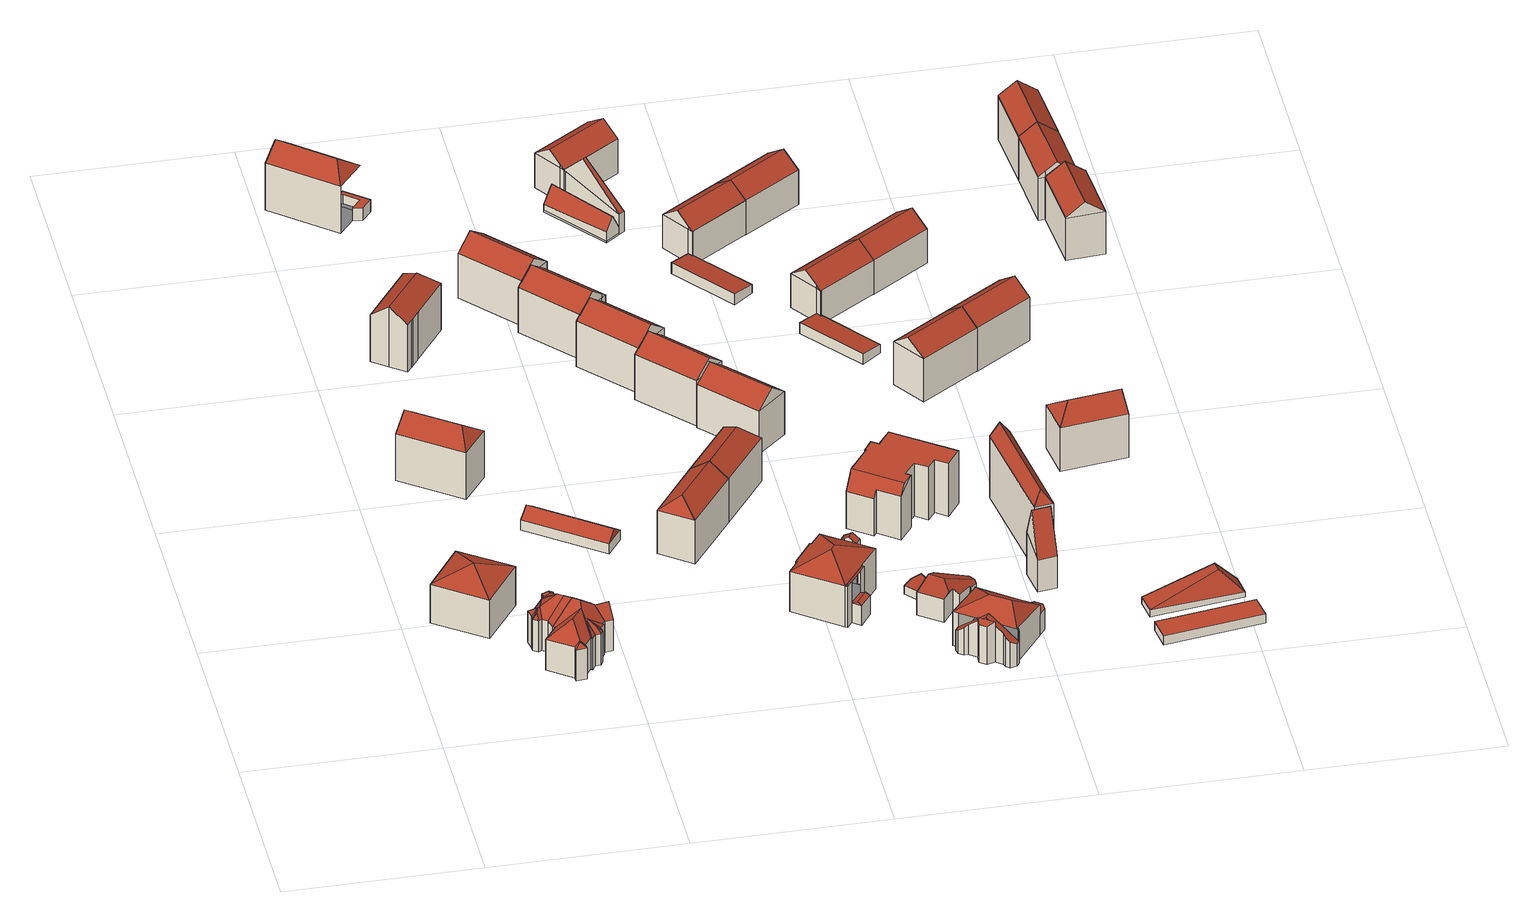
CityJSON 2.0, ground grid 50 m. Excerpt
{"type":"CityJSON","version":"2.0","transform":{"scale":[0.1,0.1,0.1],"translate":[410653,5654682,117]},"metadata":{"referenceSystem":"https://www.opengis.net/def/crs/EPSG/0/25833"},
"CityObjects":{
"building1":{"type":"Building","attributes":{"Dachtyp_tdc":"tdcTentRoof","Gemeindeschluessel":14612000,"Dachneigung":25.44,"QualitaetDacherkennung":69,"Geometrietyp2DReferenz":"3000","measuredHeight":14.87,"function":"31001_9998","roofType":"3500"},"geometry":[{"type":"Solid","lod":"2","boundaries":[[[[0,1,2,3]],[[1,4,5,2]],[[4,6,7,5]],[[6,0,3,7]],[[1,0,8]],[[4,1,8]],[[6,4,8]],[[0,6,8]],[[3,2,5,7]]]],"semantics":{"surfaces":[{"type":"WallSurface"},{"type":"RoofSurface"},{"type":"GroundSurface"}],"values":[[0,0,0,0,1,1,1,1,2]]}}]},
"building2":{"type":"Building","attributes":{"Dachtyp_tdc":"tdcFreeFormRoof","Gemeindeschluessel":14612000,"Dachneigung":41.51,"QualitaetDacherkennung":13,"Geometrietyp2DReferenz":"3000","measuredHeight":14.47,"function":"31001_9998","roofType":"5000"},"geometry":[{"type":"Solid","lod":"2","boundaries":[[[[9,10,11,12]],[[10,13,14,11]],[[13,15,16,14]],[[15,17,18,16]],[[17,19,20,18]],[[19,21,22,20]],[[21,23,24,22]],[[23,25,26,24]],[[25,27,28,26]],[[27,29,30,28]],[[29,31,32,30]],[[31,33,34,32]],[[33,35,36,34]],[[35,37,38,36]],[[37,39,40,38]],[[39,41,42,40]],[[41,43,44,42]],[[43,45,46,44]],[[45,47,48,46]],[[47,49,50,48]],[[49,51,52,50]],[[51,53,54,52]],[[53,55,56,54]],[[55,57,58,56]],[[57,59,60,58]],[[59,61,62,60]],[[61,63,64,62]],[[63,65,66,64]],[[65,67,68,66]],[[67,69,70,68]],[[69,71,72,70]],[[71,73,74,72]],[[73,75,76,74]],[[75,77,78,76]],[[77,79,80,78]],[[79,81,82,80]],[[81,9,12,82]],[[79,83,84]],[[77,83,79]],[[77,85,83]],[[77,86,85]],[[86,77,75]],[[87,86,75,73]],[[87,69,88]],[[87,71,69]],[[71,87,73]],[[88,69,67]],[[85,86,87,88,67,65]],[[89,90,83,85,65,63]],[[91,89,63,61]],[[92,93,91,61,59]],[[94,95,92,59,57]],[[96,97,94,57,55]],[[98,96,55,53]],[[98,53,51]],[[97,96,98,51,49]],[[95,94,97,49,47]],[[99,100,101,102,95,47,45]],[[99,45,43]],[[103,100,99,43,41]],[[103,41,39]],[[104,101,100,103,39,37]],[[104,37,35]],[[102,101,104,35,33]],[[105,93,92,95,102,33,31]],[[106,107,105,31,29]],[[107,106,27,25]],[[90,89,91,93,105,107,25,23]],[[108,109,90,23,21]],[[19,108,21]],[[17,108,19]],[[108,17,110]],[[110,17,15]],[[109,108,110,15,13]],[[111,84,83,90,109,13,10]],[[112,111,10,9]],[[112,9,81]],[[84,111,112,81,79]],[[27,106,29]],[[12,11,14,16,18,20,22,24,26,28,30,32,34,36,38,40,42,44,46,48,50,52,54,56,58,60,62,64,66,68,70,72,74,76,78,80,82]]]],"semantics":{"surfaces":[{"type":"WallSurface"},{"type":"RoofSurface"},{"type":"GroundSurface"}],"values":[[0,0,0,0,0,0,0,0,0,0,0,0,0,0,0,0,0,0,0,0,0,0,0,0,0,0,0,0,0,0,0,0,0,0,0,0,0,1,1,1,1,1,1,1,1,1,1,1,1,1,1,1,1,1,1,1,1,1,1,1,1,1,1,1,1,1,1,1,1,1,1,1,1,1,1,1,1,1,0,2]]}}]},
"building3":{"type":"Building","attributes":{"Dachtyp_tdc":"tdcHipAndGableRoof","Gemeindeschluessel":14612000,"Dachneigung":37.47,"QualitaetDacherkennung":66,"Geometrietyp2DReferenz":"3000","measuredHeight":17.52,"function":"31001_9998","roofType":"5000"},"geometry":[{"type":"Solid","lod":"2","boundaries":[[[[113,114,115,116]],[[114,117,118,115]],[[117,119,120,118]],[[119,113,116,120]],[[117,114,121]],[[113,119,122]],[[114,113,122,121]],[[119,117,121,122]],[[116,115,118,120]]]],"semantics":{"surfaces":[{"type":"WallSurface"},{"type":"RoofSurface"},{"type":"GroundSurface"}],"values":[[0,0,0,0,1,0,1,1,2]]}}]},
"building4":{"type":"Building","attributes":{"Dachtyp_tdc":"tdcHipAndGableRoof","Gemeindeschluessel":14612000,"Dachneigung":37.11,"QualitaetDacherkennung":48,"Geometrietyp2DReferenz":"3000","measuredHeight":5.26,"function":"31001_2463","roofType":"5000"},"geometry":[{"type":"Solid","lod":"2","boundaries":[[[[123,124,125,126]],[[124,127,128,125]],[[127,129,130,128]],[[129,123,126,130]],[[127,124,131]],[[123,129,132]],[[124,123,132,131]],[[129,127,131,132]],[[126,125,128,130]]]],"semantics":{"surfaces":[{"type":"WallSurface"},{"type":"RoofSurface"},{"type":"GroundSurface"}],"values":[[0,0,0,0,1,0,1,1,2]]}}]},
"building5":{"type":"Building","attributes":{"Dachtyp_tdc":"tdcHipAndGableRoof","Gemeindeschluessel":14612000,"Dachneigung":37.45,"QualitaetDacherkennung":86,"Geometrietyp2DReferenz":"3000","measuredHeight":17.55,"function":"31001_9998","roofType":"5000"},"geometry":[{"type":"Solid","lod":"2","boundaries":[[[[133,134,135,136]],[[134,137,138,135]],[[137,139,140,138]],[[139,141,142,140]],[[141,143,144,142]],[[143,145,146,144]],[[145,147,148,146]],[[147,133,136,148]],[[143,141,149]],[[141,139,137,149]],[[137,134,133,147,145,143,149]],[[136,135,138,140,142,144,146,148]]]],"semantics":{"surfaces":[{"type":"WallSurface"},{"type":"RoofSurface"},{"type":"GroundSurface"}],"values":[[0,0,0,0,0,0,0,0,1,1,1,2]]}}]},
"building6":{"type":"Building","attributes":{"Gemeindeschluessel":14612000,"Geometrietyp2DReferenz":"3000","function":"31001_9998","roofType":"9999"},"children":["building6-1","building6-2","building6-3"]},
"building6-1":{"type":"BuildingPart","attributes":{"Dachtyp_tdc":"tdcPolyFlatRoof","Dachneigung":0,"QualitaetDacherkennung":49,"Geometrietyp2DReferenz":"3000","measuredHeight":3.6,"roofType":"1000"},"parents":["building6"],"geometry":[{"type":"MultiSurface","lod":"2","boundaries":[[[150,151,152,153]],[[154,155,156,157]],[[155,158,159,156]],[[158,150,153,159]],[[158,155,154,160,151,150]],[[153,152,161,157,156,159]]],"semantics":{"surfaces":[{"type":"WallSurface"},{"type":"RoofSurface"},{"type":"GroundSurface"}],"values":[0,0,0,0,1,2]}}]},
"building6-2":{"type":"BuildingPart","attributes":{"Dachtyp_tdc":"tdcHipAndGableRoof","Dachneigung":37.19,"QualitaetDacherkennung":83,"Geometrietyp2DReferenz":"3000","measuredHeight":17.57,"roofType":"5000"},"parents":["building6"],"geometry":[{"type":"MultiSurface","lod":"2","boundaries":[[[162,163,164,165]],[[163,166,167,168,164]],[[162,169,170]],[[166,163,171]],[[169,166,171,170]],[[163,162,170,171]],[[168,172,157,161,152,165,164]]],"semantics":{"surfaces":[{"type":"WallSurface"},{"type":"RoofSurface"},{"type":"GroundSurface"}],"values":[0,0,1,0,1,1,2]}}]},
"building6-3":{"type":"BuildingPart","attributes":{"Dachtyp_tdc":"tdcPolyFlatRoof","Dachneigung":3.12,"QualitaetDacherkennung":42,"Geometrietyp2DReferenz":"3000","measuredHeight":3.66,"roofType":"2100"},"parents":["building6"],"geometry":[{"type":"MultiSurface","lod":"2","boundaries":[[[167,173,174,168]],[[173,175,176,174]],[[175,177,172,176]],[[177,175,173,167]],[[168,174,176,172]]],"semantics":{"surfaces":[{"type":"WallSurface"},{"type":"RoofSurface"},{"type":"GroundSurface"}],"values":[0,0,0,1,2]}}]},
"building7":{"type":"Building","attributes":{"Dachtyp_tdc":"tdcHipAndGableRoof","Gemeindeschluessel":14612000,"Dachneigung":37.66,"QualitaetDacherkennung":80,"Geometrietyp2DReferenz":"3000","measuredHeight":16.66,"function":"31001_9998","roofType":"5000"},"geometry":[{"type":"Solid","lod":"2","boundaries":[[[[178,179,180,181]],[[179,182,183,180]],[[182,184,185,183]],[[184,178,181,185]],[[182,179,186]],[[178,184,187]],[[179,178,187,186]],[[184,182,186,187]],[[181,180,183,185]]]],"semantics":{"surfaces":[{"type":"WallSurface"},{"type":"RoofSurface"},{"type":"GroundSurface"}],"values":[[0,0,0,0,1,0,1,1,2]]}}]},
"building8":{"type":"Building","attributes":{"Dachtyp_tdc":"tdcFreeFormRoof","Gemeindeschluessel":14612000,"Dachneigung":37.89,"QualitaetDacherkennung":82,"Geometrietyp2DReferenz":"3000","measuredHeight":17.07,"function":"31001_9998","roofType":"5000"},"geometry":[{"type":"Solid","lod":"2","boundaries":[[[[188,189,190,191]],[[189,192,193,190]],[[192,194,195,193]],[[194,188,191,195]],[[188,196,197,189]],[[196,194,192,197]],[[188,194,196]],[[192,189,197]],[[191,190,193,195]]]],"semantics":{"surfaces":[{"type":"WallSurface"},{"type":"RoofSurface"},{"type":"GroundSurface"}],"values":[[0,0,0,0,1,1,0,0,2]]}}]},
"building9":{"type":"Building","attributes":{"Dachtyp_tdc":"tdcFreeFormRoof","Gemeindeschluessel":14612000,"Dachneigung":37.55,"QualitaetDacherkennung":81,"Geometrietyp2DReferenz":"3000","measuredHeight":17.12,"function":"31001_9998","roofType":"5000"},"geometry":[{"type":"Solid","lod":"2","boundaries":[[[[198,199,200,201]],[[199,202,203,200]],[[202,204,205,203]],[[204,206,207,205]],[[206,208,209,207]],[[208,198,201,209]],[[210,188,198,208,211]],[[212,204,202,210,211]],[[206,212,211,208]],[[204,212,206]],[[199,188,210,202]],[[198,188,199]],[[201,200,203,205,207,209]]]],"semantics":{"surfaces":[{"type":"WallSurface"},{"type":"RoofSurface"},{"type":"GroundSurface"}],"values":[[0,0,0,0,0,0,1,1,0,0,0,0,2]]}}]},
"building10":{"type":"Building","attributes":{"Dachtyp_tdc":"tdcHipAndGableRoof","Gemeindeschluessel":14612000,"Dachneigung":37.56,"QualitaetDacherkennung":82,"Geometrietyp2DReferenz":"3000","measuredHeight":16.68,"function":"31001_9998","roofType":"5000"},"geometry":[{"type":"Solid","lod":"2","boundaries":[[[[184,213,214,185]],[[213,215,216,214]],[[215,178,181,216]],[[178,184,185,181]],[[215,213,217]],[[184,178,187]],[[213,184,187,217]],[[178,215,217,187]],[[185,214,216,181]]]],"semantics":{"surfaces":[{"type":"WallSurface"},{"type":"RoofSurface"},{"type":"GroundSurface"}],"values":[[0,0,0,0,1,0,1,1,2]]}}]},
"building11":{"type":"Building","attributes":{"Dachtyp_tdc":"tdcFreeFormRoof","Gemeindeschluessel":14612000,"Dachneigung":37.58,"QualitaetDacherkennung":80,"Geometrietyp2DReferenz":"3000","measuredHeight":17.25,"function":"31001_9998","roofType":"5000"},"geometry":[{"type":"Solid","lod":"2","boundaries":[[[[218,219,220,221]],[[219,222,223,220]],[[222,224,225,223]],[[224,218,221,225]],[[218,226,227,219]],[[226,224,222,227]],[[222,219,227]],[[218,224,226]],[[221,220,223,225]]]],"semantics":{"surfaces":[{"type":"WallSurface"},{"type":"RoofSurface"},{"type":"GroundSurface"}],"values":[[0,0,0,0,1,1,0,0,2]]}}]},
"building12":{"type":"Building","attributes":{"Gemeindeschluessel":14612000,"Geometrietyp2DReferenz":"3000","function":"31001_9998","roofType":"9999"},"children":["building12-1","building12-2","building12-3","building12-4"]},
"building12-1":{"type":"BuildingPart","attributes":{"Dachtyp_tdc":"tdcFreeFormRoof","Dachneigung":40.45,"QualitaetDacherkennung":33,"Geometrietyp2DReferenz":"3000","measuredHeight":12.32,"roofType":"5000"},"parents":["building12"],"geometry":[{"type":"MultiSurface","lod":"2","boundaries":[[[228,229,230]],[[231,232,233]],[[231,234,235,232]],[[234,236,237,235]],[[238,239,240,241]],[[238,228,230,239]],[[236,234,242]],[[234,231,228,238,243,242]],[[238,241,243]],[[241,236,242,243]],[[230,232,235,237,240,239]]],"semantics":{"surfaces":[{"type":"WallSurface"},{"type":"RoofSurface"},{"type":"GroundSurface"}],"values":[0,0,0,0,0,0,1,1,1,1,2]}}]},
"building12-2":{"type":"BuildingPart","attributes":{"Dachtyp_tdc":"tdcFreeFormRoof","Dachneigung":19.53,"QualitaetDacherkennung":31,"Geometrietyp2DReferenz":"3000","measuredHeight":6.19,"roofType":"5000"},"parents":["building12"],"geometry":[{"type":"MultiSurface","lod":"2","boundaries":[[[244,245,246,247]],[[245,248,249,246]],[[248,233,232,249]],[[229,244,247,230]],[[233,248,250]],[[248,245,244,250]],[[244,229,233,250]],[[247,246,249,232,230]]],"semantics":{"surfaces":[{"type":"WallSurface"},{"type":"RoofSurface"},{"type":"GroundSurface"}],"values":[0,0,0,0,1,1,1,2]}}]},
"building12-3":{"type":"BuildingPart","attributes":{"Dachtyp_tdc":"tdcHipRoof","Dachneigung":27.9,"QualitaetDacherkennung":71,"Geometrietyp2DReferenz":"3000","measuredHeight":15.79,"roofType":"3200"},"parents":["building12"],"geometry":[{"type":"MultiSurface","lod":"2","boundaries":[[[251,252,253,254]],[[252,255,256,253]],[[255,257,258,256]],[[257,259,260,258]],[[259,261,262,260]],[[261,263,264,265,262]],[[266,241,240,267,268]],[[236,251,254,237]],[[266,269,270,271,263,261,272]],[[251,236,273]],[[261,259,257,255,252,251,273,272]],[[236,241,266,272,273]],[[254,253,256,258,260,262,265,274,267,240,237]]],"semantics":{"surfaces":[{"type":"WallSurface"},{"type":"RoofSurface"},{"type":"GroundSurface"}],"values":[0,0,0,0,0,0,0,0,1,1,1,1,2]}}]},
"building12-4":{"type":"BuildingPart","attributes":{"Dachtyp_tdc":"tdcGableRoof","Dachneigung":32.73,"QualitaetDacherkennung":42,"Geometrietyp2DReferenz":"3000","measuredHeight":13.24,"roofType":"3100"},"parents":["building12"],"geometry":[{"type":"MultiSurface","lod":"2","boundaries":[[[275,268,267,276]],[[264,277,278,265]],[[277,279,280,278]],[[279,281,282,280]],[[281,283,284,282]],[[283,275,276,284]],[[279,277,264,271,285]],[[285,269,268,275,283,281,279]],[[276,267,274,265,278,280,282,284]]],"semantics":{"surfaces":[{"type":"WallSurface"},{"type":"RoofSurface"},{"type":"GroundSurface"}],"values":[0,0,0,0,0,0,1,1,2]}}]},
"building13":{"type":"Building","attributes":{"Dachtyp_tdc":"tdcFreeFormRoof","Gemeindeschluessel":14612000,"Dachneigung":37.58,"QualitaetDacherkennung":79,"Geometrietyp2DReferenz":"3000","measuredHeight":17.28,"function":"31001_9998","roofType":"5000"},"geometry":[{"type":"Solid","lod":"2","boundaries":[[[[286,287,288,289]],[[287,290,291,288]],[[290,292,293,291]],[[292,286,289,293]],[[287,294,295,290]],[[294,286,292,295]],[[292,290,295]],[[287,286,294]],[[289,288,291,293]]]],"semantics":{"surfaces":[{"type":"WallSurface"},{"type":"RoofSurface"},{"type":"GroundSurface"}],"values":[[0,0,0,0,1,1,0,0,2]]}}]},
"building14":{"type":"Building","attributes":{"Dachtyp_tdc":"tdcGableRoof","Gemeindeschluessel":14612000,"Dachneigung":37.53,"QualitaetDacherkennung":78,"Geometrietyp2DReferenz":"3000","measuredHeight":16.45,"function":"31001_9998","roofType":"3100"},"geometry":[{"type":"Solid","lod":"2","boundaries":[[[[296,297,298,299]],[[297,300,301,298]],[[300,302,303,301]],[[302,296,299,303]],[[300,297,304]],[[296,302,305]],[[297,296,305,304]],[[302,300,304,305]],[[299,298,301,303]]]],"semantics":{"surfaces":[{"type":"WallSurface"},{"type":"RoofSurface"},{"type":"GroundSurface"}],"values":[[0,0,0,0,0,0,1,1,2]]}}]},
"building15":{"type":"Building","attributes":{"Dachtyp_tdc":"tdcPolyFlatRoof","Gemeindeschluessel":14612000,"Dachneigung":4.53,"QualitaetDacherkennung":66,"Geometrietyp2DReferenz":"3000","measuredHeight":2.96,"function":"31001_9998","roofType":"2100"},"geometry":[{"type":"Solid","lod":"2","boundaries":[[[[306,307,308,309]],[[307,310,311,308]],[[310,312,313,311]],[[312,314,315,313]],[[314,306,309,315]],[[314,312,310,307,306]],[[309,308,311,313,315]]]],"semantics":{"surfaces":[{"type":"WallSurface"},{"type":"RoofSurface"},{"type":"GroundSurface"}],"values":[[0,0,0,0,0,1,2]]}}]},
"building16":{"type":"Building","attributes":{"Gemeindeschluessel":14612000,"Geometrietyp2DReferenz":"3000","function":"31001_2463","roofType":"9999"},"children":["building16-1","building16-2"]},
"building16-1":{"type":"BuildingPart","attributes":{"Dachtyp_tdc":"tdcGableRoof","Dachneigung":40.6,"QualitaetDacherkennung":3,"Geometrietyp2DReferenz":"3000","measuredHeight":16.22,"roofType":"3100"},"parents":["building16"],"geometry":[{"type":"MultiSurface","lod":"2","boundaries":[[[316,317,318,319,320,321]],[[317,322,323,318]],[[322,324,325,326,327,323]],[[322,317,328]],[[316,324,329]],[[317,316,329,328]],[[324,322,328,329]],[[319,318,323,327]]],"semantics":{"surfaces":[{"type":"WallSurface"},{"type":"RoofSurface"},{"type":"GroundSurface"}],"values":[0,0,0,0,0,1,1,2]}}]},
"building16-2":{"type":"BuildingPart","attributes":{"Dachtyp_tdc":"tdcGableRoof","Dachneigung":62.07,"QualitaetDacherkennung":8,"Geometrietyp2DReferenz":"3000","measuredHeight":6.6,"roofType":"3100"},"parents":["building16"],"geometry":[{"type":"MultiSurface","lod":"2","boundaries":[[[326,330,331,327]],[[330,332,333,331]],[[332,334,335,333]],[[334,320,319,335]],[[321,334,336,337,325]],[[338,337,336,339]],[[332,339,336,334]],[[330,338,339,332]],[[326,325,337,338,330]],[[334,321,320]],[[319,327,331,333,335]]],"semantics":{"surfaces":[{"type":"WallSurface"},{"type":"RoofSurface"},{"type":"GroundSurface"}],"values":[0,0,0,0,1,1,0,0,0,0,2]}}]},
"building17":{"type":"Building","attributes":{"Dachtyp_tdc":"tdcFreeFormRoof","Gemeindeschluessel":14612000,"Dachneigung":27.75,"QualitaetDacherkennung":27,"Geometrietyp2DReferenz":"3000","measuredHeight":7.98,"function":"31001_9998","roofType":"5000"},"geometry":[{"type":"Solid","lod":"2","boundaries":[[[[340,341,342,343]],[[341,344,345,342]],[[344,346,347,345]],[[346,348,349,347]],[[348,350,351,349]],[[350,352,353,351]],[[352,354,355,353]],[[354,356,357,355]],[[356,358,359,357]],[[358,340,343,359]],[[360,361,354,352,350,348,346,362]],[[362,344,341,340,363,360]],[[356,361,360,363,358]],[[346,344,362]],[[356,354,361]],[[340,358,363]],[[343,342,345,347,349,351,353,355,357,359]]]],"semantics":{"surfaces":[{"type":"WallSurface"},{"type":"RoofSurface"},{"type":"GroundSurface"}],"values":[[0,0,0,0,0,0,0,0,0,0,1,1,1,0,0,0,2]]}}]},
"building18":{"type":"Building","attributes":{"Dachtyp_tdc":"tdcGableRoof","Gemeindeschluessel":14612000,"Dachneigung":35.6,"QualitaetDacherkennung":87,"Geometrietyp2DReferenz":"3000","measuredHeight":13.68,"function":"31001_9998","roofType":"3100"},"geometry":[{"type":"Solid","lod":"2","boundaries":[[[[364,365,366,367]],[[365,368,369,366]],[[368,370,371,369]],[[370,372,373,371]],[[372,374,375,373]],[[374,364,367,375]],[[374,376,377,364]],[[378,379,377,376,380,316]],[[368,378,316,370]],[[370,316,380,372]],[[372,380,376,374]],[[365,379,378,368]],[[364,377,379,365]],[[367,366,369,371,373,375]]]],"semantics":{"surfaces":[{"type":"WallSurface"},{"type":"RoofSurface"},{"type":"GroundSurface"}],"values":[[0,0,0,0,0,0,1,1,0,0,0,0,0,2]]}}]},
"building19":{"type":"Building","attributes":{"Gemeindeschluessel":14612000,"Geometrietyp2DReferenz":"3000","function":"31001_9998","roofType":"9999"},"children":["building19-1","building19-2","building19-3","building19-4"]},
"building19-1":{"type":"BuildingPart","attributes":{"Dachtyp_tdc":"tdcPolyFlatRoof","Dachneigung":20.69,"QualitaetDacherkennung":26,"Geometrietyp2DReferenz":"3000","measuredHeight":11.69,"roofType":"2100"},"parents":["building19"],"geometry":[{"type":"MultiSurface","lod":"2","boundaries":[[[381,382,383]],[[381,384,385,382]],[[384,386,387,385]],[[386,388,389,390,387]],[[386,384,381,391,392,393,388]],[[390,394,382,385,387]]],"semantics":{"surfaces":[{"type":"WallSurface"},{"type":"RoofSurface"},{"type":"GroundSurface"}],"values":[0,0,0,0,1,2]}}]},
"building19-2":{"type":"BuildingPart","attributes":{"Dachtyp_tdc":"tdcPolyFlatRoof","Dachneigung":0,"QualitaetDacherkennung":51,"Geometrietyp2DReferenz":"3000","measuredHeight":6,"roofType":"1000"},"parents":["building19"],"geometry":[{"type":"MultiSurface","lod":"2","boundaries":[[[395,396,397,398]],[[396,399,400,397]],[[399,401,402,400]],[[401,403,404,402]],[[403,405,406,404]],[[405,403,401,399,396,395]],[[398,397,400,402,404,406]]],"semantics":{"surfaces":[{"type":"WallSurface"},{"type":"RoofSurface"},{"type":"GroundSurface"}],"values":[0,0,0,0,0,1,2]}}]},
"building19-3":{"type":"BuildingPart","attributes":{"Dachtyp_tdc":"tdcFreeFormRoof","Dachneigung":38.48,"QualitaetDacherkennung":26,"Geometrietyp2DReferenz":"3000","measuredHeight":12.33,"roofType":"5000"},"parents":["building19"],"geometry":[{"type":"MultiSurface","lod":"2","boundaries":[[[407,408,409,410]],[[408,411,412,409]],[[411,413,414,412]],[[413,415,416,414]],[[417,418,419,420]],[[418,421,422,419]],[[421,383,382,422]],[[389,407,410,390]],[[423,391,383,421,418,417,424,425,426,427,428]],[[428,429,415,413,411,408,407,389,393,423]],[[410,409,412,414,416,430,431,432,433,420,419,422,382,394,390]],[[425,424,433,432]],[[424,417,420,433]]],"semantics":{"surfaces":[{"type":"WallSurface"},{"type":"RoofSurface"},{"type":"GroundSurface"}],"values":[0,0,0,0,0,0,0,0,1,1,2,0,0]}}]},
"building19-4":{"type":"BuildingPart","attributes":{"Dachtyp_tdc":"tdcHipRoof","Dachneigung":33.54,"QualitaetDacherkennung":52,"Geometrietyp2DReferenz":"3000","measuredHeight":13.58,"roofType":"3200"},"parents":["building19"],"geometry":[{"type":"MultiSurface","lod":"2","boundaries":[[[434,435,436,437]],[[435,438,439,436]],[[438,440,441,439]],[[440,442,395,398,441]],[[443,406,405]],[[443,444,445,406]],[[444,446,425,432,445]],[[447,416,415]],[[447,434,437,416]],[[448,446,444,443,449]],[[440,438,435,434,450]],[[443,442,440,450,449]],[[434,447,429,451,427,448,449,450]],[[437,436,439,441,398,406,445,432,431,430,416]]],"semantics":{"surfaces":[{"type":"WallSurface"},{"type":"RoofSurface"},{"type":"GroundSurface"}],"values":[0,0,0,0,0,0,0,0,0,1,1,1,1,2]}}]},
"building20":{"type":"Building","attributes":{"Dachtyp_tdc":"tdcFreeFormRoof","Gemeindeschluessel":14612000,"Dachneigung":0.573,"QualitaetDacherkennung":50,"Geometrietyp2DReferenz":"3000","measuredHeight":15.59,"function":"31001_9998","roofType":"5000"},"geometry":[{"type":"Solid","lod":"2","boundaries":[[[[452,453,454,455]],[[453,456,457,454]],[[456,458,459,457]],[[458,460,461,459]],[[460,462,463,461]],[[462,464,465,463]],[[464,466,467,465]],[[466,468,469,467]],[[468,470,471,469]],[[470,472,473,471]],[[472,474,475,473]],[[474,476,477,475]],[[476,478,479,477]],[[478,480,481,479]],[[480,482,483,481]],[[482,484,485,483]],[[484,486,487,485]],[[486,452,455,487]],[[458,456,453,452,488]],[[474,472,489,490,478,476]],[[489,470,468,466,464,462,460,458,488,486,484,482,480,490]],[[452,486,488]],[[472,470,489]],[[455,454,457,459,461,463,465,467,469,471,473,475,477,479,481,483,485,487]],[[480,478,490]]]],"semantics":{"surfaces":[{"type":"WallSurface"},{"type":"RoofSurface"},{"type":"GroundSurface"}],"values":[[0,0,0,0,0,0,0,0,0,0,0,0,0,0,0,0,0,0,1,1,1,0,0,2,0]]}}]},
"building21":{"type":"Building","attributes":{"Dachtyp_tdc":"tdcPolyFlatRoof","Gemeindeschluessel":14612000,"Dachneigung":5.84,"QualitaetDacherkennung":68,"Geometrietyp2DReferenz":"3000","measuredHeight":3.24,"function":"31001_2463","roofType":"2100"},"geometry":[{"type":"Solid","lod":"2","boundaries":[[[[491,492,493,494]],[[492,495,496,493]],[[495,497,498,496]],[[497,499,500,498]],[[499,501,502,500]],[[501,491,494,502]],[[501,499,497,495,492,491]],[[494,493,496,498,500,502]]]],"semantics":{"surfaces":[{"type":"WallSurface"},{"type":"RoofSurface"},{"type":"GroundSurface"}],"values":[[0,0,0,0,0,0,1,2]]}}]},
"building22":{"type":"Building","attributes":{"Dachtyp_tdc":"tdcGableRoof","Gemeindeschluessel":14612000,"Dachneigung":36.05,"QualitaetDacherkennung":87,"Geometrietyp2DReferenz":"3000","measuredHeight":13.57,"function":"31001_9998","roofType":"3100"},"geometry":[{"type":"Solid","lod":"2","boundaries":[[[[503,504,505,506]],[[504,507,508,505]],[[507,509,510,508]],[[509,511,512,510]],[[511,513,514,512]],[[513,503,506,514]],[[513,515,516,503]],[[507,517,516,515,518,509]],[[511,518,515,513]],[[509,518,511]],[[504,517,507]],[[503,516,517,504]],[[506,505,508,510,512,514]]]],"semantics":{"surfaces":[{"type":"WallSurface"},{"type":"RoofSurface"},{"type":"GroundSurface"}],"values":[[0,0,0,0,0,0,1,1,0,0,0,0,2]]}}]},
"building23":{"type":"Building","attributes":{"Dachtyp_tdc":"tdcGableRoof","Gemeindeschluessel":14612000,"Dachneigung":67.14,"QualitaetDacherkennung":7,"Geometrietyp2DReferenz":"3000","measuredHeight":20.93,"function":"31001_9998","roofType":"3100"},"geometry":[{"type":"Solid","lod":"2","boundaries":[[[[519,520,521,522]],[[520,523,524,521]],[[523,525,526,524]],[[525,519,522,526]],[[523,520,527]],[[519,525,528]],[[520,519,528,527]],[[525,523,527,528]],[[522,521,524,526]]]],"semantics":{"surfaces":[{"type":"WallSurface"},{"type":"RoofSurface"},{"type":"GroundSurface"}],"values":[[0,0,0,0,0,0,1,1,2]]}}]},
"building24":{"type":"Building","attributes":{"Dachtyp_tdc":"tdcPolyFlatRoof","Gemeindeschluessel":14612000,"Dachneigung":6.14,"QualitaetDacherkennung":72,"Geometrietyp2DReferenz":"3000","measuredHeight":3.17,"function":"31001_2463","roofType":"2100"},"geometry":[{"type":"Solid","lod":"2","boundaries":[[[[529,530,531,532]],[[530,533,534,531]],[[533,535,536,534]],[[535,537,538,536]],[[535,533,530,529,539,537]],[[538,540,532,531,534,536]],[[537,539,540,538]],[[539,529,532,540]]]],"semantics":{"surfaces":[{"type":"WallSurface"},{"type":"RoofSurface"},{"type":"GroundSurface"}],"values":[[0,0,0,0,1,2,0,0]]}}]},
"building25":{"type":"Building","attributes":{"Dachtyp_tdc":"tdcFreeFormRoof","Gemeindeschluessel":14612000,"Dachneigung":54.14,"QualitaetDacherkennung":5,"Geometrietyp2DReferenz":"3000","measuredHeight":21.59,"function":"31001_9998","roofType":"5000"},"geometry":[{"type":"Solid","lod":"2","boundaries":[[[[541,542,543,544]],[[545,546,542,541]],[[546,547,543,542]],[[547,548,544,543]],[[548,545,541,544]],[[549,550,548,547]],[[549,547,546]],[[550,549,546,545]],[[550,545,548]]]],"semantics":{"surfaces":[{"type":"GroundSurface"},{"type":"WallSurface"},{"type":"RoofSurface"}],"values":[[0,1,1,1,1,2,1,2,2]]}}]},
"building26":{"type":"Building","attributes":{"Dachtyp_tdc":"tdcGableRoof","Gemeindeschluessel":14612000,"Dachneigung":36.49,"QualitaetDacherkennung":89,"Geometrietyp2DReferenz":"3000","measuredHeight":13.67,"function":"31001_9998","roofType":"3100"},"geometry":[{"type":"Solid","lod":"2","boundaries":[[[[551,552,553,554]],[[552,555,556,553]],[[555,557,558,556]],[[557,559,560,558]],[[559,561,562,560]],[[561,551,554,562]],[[551,561,563,564]],[[557,555,552,564,563,565]],[[557,565,559]],[[559,565,563,561]],[[551,564,552]],[[554,553,556,558,560,562]]]],"semantics":{"surfaces":[{"type":"WallSurface"},{"type":"RoofSurface"},{"type":"GroundSurface"}],"values":[[0,0,0,0,0,0,1,1,0,0,0,2]]}}]},
"building27":{"type":"Building","attributes":{"Dachtyp_tdc":"tdcGableRoof","Gemeindeschluessel":14612000,"Dachneigung":36.26,"QualitaetDacherkennung":86,"Geometrietyp2DReferenz":"3000","measuredHeight":13.7,"function":"31001_9998","roofType":"3100"},"geometry":[{"type":"Solid","lod":"2","boundaries":[[[[503,566,567,568]],[[566,569,570,567]],[[569,517,571,570]],[[517,503,568,571]],[[569,566,572]],[[503,517,516]],[[566,503,516,572]],[[517,569,572,516]],[[568,567,570,571]]]],"semantics":{"surfaces":[{"type":"WallSurface"},{"type":"RoofSurface"},{"type":"GroundSurface"}],"values":[[0,0,0,0,0,0,1,1,2]]}}]},
"building28":{"type":"Building","attributes":{"Dachtyp_tdc":"tdcGableRoof","Gemeindeschluessel":14612000,"Dachneigung":36.32,"QualitaetDacherkennung":90,"Geometrietyp2DReferenz":"3000","measuredHeight":16.4,"function":"31001_9998","roofType":"3100"},"geometry":[{"type":"Solid","lod":"2","boundaries":[[[[573,574,575,576]],[[574,577,578,575]],[[577,579,580,578]],[[579,573,576,580]],[[577,574,581]],[[573,579,582]],[[574,573,582,581]],[[579,577,581,582]],[[576,575,578,580]]]],"semantics":{"surfaces":[{"type":"WallSurface"},{"type":"RoofSurface"},{"type":"GroundSurface"}],"values":[[0,0,0,0,0,0,1,1,2]]}}]},
"building29":{"type":"Building","attributes":{"Dachtyp_tdc":"tdcGableRoof","Gemeindeschluessel":14612000,"Dachneigung":36.57,"QualitaetDacherkennung":84,"Geometrietyp2DReferenz":"3000","measuredHeight":13.72,"function":"31001_9998","roofType":"3100"},"geometry":[{"type":"Solid","lod":"2","boundaries":[[[[551,583,584,585]],[[583,586,587,584]],[[586,552,588,587]],[[552,551,585,588]],[[586,583,589]],[[551,552,564]],[[583,551,564,589]],[[552,586,589,564]],[[585,584,587,588]]]],"semantics":{"surfaces":[{"type":"WallSurface"},{"type":"RoofSurface"},{"type":"GroundSurface"}],"values":[[0,0,0,0,0,0,1,1,2]]}}]},
"building30":{"type":"Building","attributes":{"Dachtyp_tdc":"tdcPolyFlatRoof","Gemeindeschluessel":14612000,"Dachneigung":0,"QualitaetDacherkennung":86,"Geometrietyp2DReferenz":"3000","measuredHeight":2.59,"function":"31001_2463","roofType":"1000"},"geometry":[{"type":"Solid","lod":"2","boundaries":[[[[590,591,592,593]],[[591,594,595,592]],[[594,596,597,595]],[[594,591,590,596]],[[597,593,592,595]],[[596,590,593,597]]]],"semantics":{"surfaces":[{"type":"WallSurface"},{"type":"RoofSurface"},{"type":"GroundSurface"}],"values":[[0,0,0,1,2,0]]}}]},
"building31":{"type":"Building","attributes":{"Dachtyp_tdc":"tdcHipAndGableRoof","Gemeindeschluessel":14612000,"Dachneigung":16.29,"QualitaetDacherkennung":9,"Geometrietyp2DReferenz":"3000","measuredHeight":7.37,"function":"31001_2463","roofType":"5000"},"geometry":[{"type":"Solid","lod":"2","boundaries":[[[[598,599,600,601]],[[599,602,603,600]],[[602,604,605,603]],[[604,598,601,605]],[[602,599,606]],[[598,604,607]],[[599,598,607,606]],[[604,602,606,607]],[[601,600,603,605]]]],"semantics":{"surfaces":[{"type":"WallSurface"},{"type":"RoofSurface"},{"type":"GroundSurface"}],"values":[[0,0,0,0,1,0,1,1,2]]}}]},
"building32":{"type":"Building","attributes":{"Dachtyp_tdc":"tdcGableRoof","Gemeindeschluessel":14612000,"Dachneigung":36.49,"QualitaetDacherkennung":84,"Geometrietyp2DReferenz":"3000","measuredHeight":16.47,"function":"31001_9998","roofType":"3100"},"geometry":[{"type":"Solid","lod":"2","boundaries":[[[[579,608,609,610]],[[608,611,612,609]],[[611,573,613,612]],[[573,579,610,613]],[[611,608,614]],[[579,573,582]],[[608,579,582,614]],[[573,611,614,582]],[[610,609,612,613]]]],"semantics":{"surfaces":[{"type":"WallSurface"},{"type":"RoofSurface"},{"type":"GroundSurface"}],"values":[[0,0,0,0,0,0,1,1,2]]}}]},
"building33":{"type":"Building","attributes":{"Dachtyp_tdc":"tdcHipAndGableRoof","Gemeindeschluessel":14612000,"Dachneigung":37.44,"QualitaetDacherkennung":77,"Geometrietyp2DReferenz":"3000","measuredHeight":16.64,"function":"31001_9998","roofType":"5000"},"geometry":[{"type":"Solid","lod":"2","boundaries":[[[[615,616,617,618]],[[616,619,620,617]],[[619,621,622,620]],[[621,615,618,622]],[[619,616,623]],[[615,621,624]],[[616,615,624,623]],[[621,619,623,624]],[[618,617,620,622]]]],"semantics":{"surfaces":[{"type":"WallSurface"},{"type":"RoofSurface"},{"type":"GroundSurface"}],"values":[[0,0,0,0,1,0,1,1,2]]}}]},
"building34":{"type":"Building","attributes":{"Dachtyp_tdc":"tdcFreeFormRoof","Gemeindeschluessel":14612000,"Dachneigung":37.06,"QualitaetDacherkennung":86,"Geometrietyp2DReferenz":"3000","measuredHeight":16.33,"function":"31001_9998","roofType":"5000"},"geometry":[{"type":"Solid","lod":"2","boundaries":[[[[625,626,627]],[[628,629,630,626,625]],[[631,632,629,628]],[[633,634,632,631]],[[635,636,637,638,639]],[[631,628,636,635]],[[628,625,637,636]],[[625,627,638,637]],[[627,633,639,638]],[[633,631,635,639]],[[630,629,632,634]],[[627,626,630,634,633]]]],"semantics":{"surfaces":[{"type":"WallSurface"},{"type":"GroundSurface"},{"type":"RoofSurface"}],"values":[[0,0,0,0,1,0,0,0,0,0,2,2]]}}]},
"building35":{"type":"Building","attributes":{"Dachtyp_tdc":"tdcGableRoof","Gemeindeschluessel":14612000,"Dachneigung":37.12,"QualitaetDacherkennung":87,"Geometrietyp2DReferenz":"3000","measuredHeight":16.33,"function":"31001_9998","roofType":"3100"},"geometry":[{"type":"Solid","lod":"2","boundaries":[[[[640,641,642,643]],[[641,625,637,642]],[[625,628,636,637]],[[628,644,645,636]],[[644,640,643,645]],[[646,647,648,649,650]],[[641,649,648,625]],[[640,650,649,641]],[[644,646,650,640]],[[628,647,646,644]],[[625,648,647,628]],[[643,642,637,636,645]]]],"semantics":{"surfaces":[{"type":"WallSurface"},{"type":"RoofSurface"},{"type":"GroundSurface"}],"values":[[0,0,0,0,0,1,1,0,0,0,0,2]]}}]},
"building36":{"type":"Building","attributes":{"Dachtyp_tdc":"tdcGableRoof","Gemeindeschluessel":14612000,"Dachneigung":37.03,"QualitaetDacherkennung":87,"Geometrietyp2DReferenz":"3000","measuredHeight":16.35,"function":"31001_9998","roofType":"3100"},"geometry":[{"type":"Solid","lod":"2","boundaries":[[[[651,652,653,654]],[[652,641,655,653]],[[641,640,656,655]],[[640,657,658,656]],[[650,649,659,660]],[[652,661,659,649,641]],[[651,661,652]],[[657,660,659,661,651]],[[640,650,660,657]],[[641,649,650,640]],[[658,654,653,655,656]],[[657,651,654,658]]]],"semantics":{"surfaces":[{"type":"WallSurface"},{"type":"RoofSurface"},{"type":"GroundSurface"}],"values":[[0,0,0,0,1,1,0,0,0,0,2,0]]}}]}
},
"vertices":[
[137,524,194],[264,433,194],[264,433,79],[137,524,79],[176,313,191],[176,313,79],[50,404,191],[50,404,79],[159,421,228],
[341,367,154],[343,356,154],[343,356,63],[341,367,63],[366,339,154],[366,339,63],[369,343,154],[369,343,63],[373,340,154],[373,340,63],[390,327,154],[390,327,63],[421,304,154],[421,304,63],[418,299,154],[418,299,63],[430,290,154],[430,290,63],[450,294,154],[450,294,63],[461,226,154],[461,226,63],[439,223,154],[439,223,63],[433,214,154],[433,214,63],[436,212,154],[436,212,63],[425,198,154],[425,198,63],[427,185,154],[427,185,63],[420,174,154],[420,174,63],[406,173,154],[406,173,63],[397,159,154],[397,159,63],[393,162,154],[393,162,63],[375,138,154],[375,138,63],[376,124,154],[376,124,63],[349,121,154],[349,121,63],[348,134,154],[348,134,63],[286,180,154],[286,180,63],[318,222,154],[318,222,63],[313,225,154],[313,225,63],[306,253,154],[306,253,63],[293,262,154],[293,262,63],[285,256,154],[285,256,63],[272,266,154],[272,266,63],[271,276,154],[271,276,63],[267,302,154],[267,302,63],[282,305,154],[282,305,63],[310,344,154],[310,344,63],[316,351,154],[316,351,63],[314,364,154],[314,364,63],[338,294,200],[331,347,167],[294,288,172],[293,287,172],[290,286,172],[285,273,166],[352,284,200],[345,289,200],[367,261,208],[385,232,197],[383,249,208],[354,190,197],[383,229,197],[361,141,166],[361,142,166],[362,136,166],[391,200,179],[392,204,183],[391,204,183],[387,207,183],[411,189,168],[394,206,180],[420,255,184],[456,260,184],[421,254,184],[376,297,182],[373,294,182],[370,335,158],[330,348,167],[329,356,166],
[142,1064,223],[293,952,224],[293,952,87],[142,1064,87],[233,872,224],[233,872,87],[83,983,224],[83,983,87],[236,932,262],[112,1023,262],
[378,797,100],[566,657,100],[566,657,71],[378,797,71],[528,607,100],[528,607,71],[340,746,100],[340,746,71],[546,633,124],[359,771,124],
[212,1428,225],[201,1414,225],[201,1414,87],[212,1428,87],[162,1443,263],[162,1443,87],[121,1473,224],[121,1473,87],[233,1625,224],[233,1625,87],[313,1566,225],[313,1566,87],[236,1460,225],[236,1460,87],[218,1436,225],[218,1436,87],[254,1568,263],
[221,2055,115],[198,2061,115],[198,2061,79],[221,2055,79],[176,2128,115],[189,2134,115],[189,2134,79],[176,2128,79],[247,2087,115],[247,2087,79],[222,2090,115],[222,2090,79],
[159,2014,217],[2,2145,217],[2,2145,79],[159,2014,79],[66,2221,217],[66,2221,116],[66,2221,79],[222,2090,217],[163,2075,255],[34,2183,255],[104,2189,79],
[74,2230,115],[74,2230,79],[106,2204,115],[106,2204,79],[104,2189,116],
[842,716,170],[730,564,170],[730,564,42],[842,716,42],[649,624,170],[649,624,42],[761,776,170],[761,776,42],[710,622,208],[802,746,208],
[510,1563,205],[383,1706,205],[383,1706,73],[510,1563,73],[458,1773,205],[458,1773,73],[585,1630,205],[585,1630,73],[547,1596,244],[420,1739,244],
[499,1554,194],[510,1563,194],[510,1563,62],[499,1554,62],[575,1621,194],[575,1621,62],[698,1483,194],[698,1483,62],[687,1473,194],[687,1473,62],[622,1415,194],[622,1415,62],[537,1587,233],[660,1449,233],[687,1473,205],
[873,927,170],[873,927,42],[954,867,169],[954,867,42],[894,870,208],
[735,1267,183],[611,1406,183],[611,1406,50],[735,1267,50],[687,1473,184],[687,1473,50],[811,1335,184],[811,1335,50],[773,1302,223],[650,1440,223],
[1079,297,159],[1079,297,96],[1079,297,39],[1050,258,159],[1050,258,39],[1050,258,96],[1036,240,159],[1036,240,39],[1031,244,159],[1031,244,39],[1092,314,159],[1092,314,39],[1086,318,39],[1086,318,159],[1036,245,162],[1087,313,162],
[1090,289,101],[1100,281,96],[1100,281,39],[1090,289,39],[1071,242,96],[1071,242,39],[1063,254,101],
[913,332,157],[940,369,157],[940,369,39],[913,332,39],[936,372,155],[936,372,39],[984,437,155],[984,437,39],[988,434,157],[988,434,39],[1014,469,157],[1014,469,39],[1059,436,158],[1059,436,157],[1059,436,39],[1133,381,159],[1133,381,39],[1133,381,126],[1092,411,158],[1076,423,158],[1060,435,158],[1030,363,197],[1017,346,197],[1076,423,39],
[1134,383,126],[1134,383,39],[1071,452,157],[1071,452,39],[1088,439,172],[1088,439,39],[1105,426,158],[1105,426,39],[1095,412,158],[1095,412,39],[1076,423,172],
[922,1188,174],[847,1121,173],[847,1121,40],[922,1188,40],[724,1258,173],[724,1258,40],[799,1325,174],[799,1325,40],[886,1155,212],[763,1292,212],
[922,1188,163],[1047,1050,163],[1047,1050,37],[922,1188,37],[972,983,163],[972,983,37],[847,1121,163],[847,1121,37],[1010,1017,202],[885,1155,202],
[1196,348,64],[1218,369,66],[1218,369,39],[1196,348,39],[1244,381,69],[1244,381,39],[1265,334,67],[1265,334,39],[1239,300,64],[1239,300,39],
[714,2057,156],[717,2059,157],[717,2059,60],[714,2057,60],[714,2057,65],[714,2057,66],[831,1913,119],[831,1913,60],[817,1902,119],[817,1902,80],[817,1902,65],[817,1902,60],[757,2008,222],[750,2003,222],
[781,1874,65],[781,1874,60],[658,2030,65],[658,2030,60],[707,2068,65],[707,2068,60],[682,2048,126],[798,1887,126],[781,1874,93],[658,2030,81],
[1265,334,102],[1355,354,65],[1355,354,38],[1265,334,38],[1357,349,67],[1357,349,38],[1365,310,72],[1365,310,38],[1348,287,79],[1348,287,38],[1345,290,81],[1345,290,38],[1311,244,94],[1311,244,38],[1296,255,105],[1296,255,38],[1267,216,105],[1267,216,38],[1209,259,105],[1209,259,38],[1281,285,117],[1283,237,110],[1363,323,75],[1248,310,117],
[810,2241,155],[865,2157,155],[865,2157,54],[810,2241,54],[717,2059,155],[717,2059,54],[714,2057,155],[714,2057,54],[707,2068,155],[707,2068,54],[659,2141,155],[659,2141,54],[687,2099,191],[838,2198,191],[717,2059,156],[865,2157,156],[707,2068,165],
[1355,38,151],[1355,38,34],[1355,38,139],[1334,31,144],[1334,31,34],[1317,44,144],[1317,44,34],[1318,66,151],[1318,66,140],[1318,66,34],[1343,47,151],[1336,53,151],[1329,57,151],[1336,53,34],
[1442,155,94],[1458,177,94],[1458,177,34],[1442,155,34],[1479,180,94],[1479,180,34],[1498,166,94],[1498,166,34],[1498,145,94],[1498,145,34],[1483,125,94],[1483,125,34],
[1298,81,120],[1288,81,113],[1288,81,34],[1298,81,34],[1275,90,101],[1275,90,34],[1272,104,93],[1272,104,34],[1281,116,92],[1281,116,34],[1386,7,108],[1376,15,117],[1376,15,34],[1386,7,34],[1373,24,123],[1373,24,34],[1336,53,157],[1403,10,99],[1410,20,99],[1406,23,102],[1371,49,134],[1346,67,157],[1323,84,134],[1346,67,34],[1406,23,34],[1410,20,34],[1403,10,34],
[1269,125,134],[1341,222,122],[1341,222,34],[1269,125,34],[1345,227,122],[1345,227,34],[1345,228,122],[1345,228,34],[1442,155,122],[1483,125,122],[1410,28,134],[1410,28,34],[1410,20,129],[1281,116,134],[1406,23,134],[1408,91,170],[1359,127,170],[1346,67,134],
[1257,809,160],[1354,738,160],[1354,738,35],[1257,809,35],[1348,728,191],[1348,728,35],[1399,691,191],[1399,691,35],[1365,644,191],[1365,644,35],[1335,666,191],[1335,666,35],[1316,640,190],[1316,640,35],[1285,663,190],[1285,663,35],[1257,625,190],[1257,625,35],[1268,617,190],[1268,617,35],[1235,573,162],[1235,573,35],[1182,612,162],[1182,612,35],[1175,601,144],[1175,601,35],[1115,645,144],[1115,645,35],[1183,739,190],[1183,739,35],[1180,741,190],[1180,741,35],[1201,770,191],[1201,770,35],[1219,757,191],[1219,757,35],[1250,800,191],[1247,588,190],[1133,671,190],
[912,1743,76],[961,1781,69],[961,1781,43],[912,1743,43],[969,1769,69],[969,1769,43],[971,1771,69],[971,1771,43],[1085,1626,69],[1085,1626,43],[1034,1586,76],[1034,1586,43],
[1063,1953,139],[1119,1869,139],[1119,1869,41],[1063,1953,41],[971,1771,139],[971,1771,41],[969,1769,139],[969,1769,41],[961,1781,139],[961,1781,41],[913,1854,139],[913,1854,41],[941,1812,176],[1091,1911,176],[1119,1869,140],[961,1781,150],
[1504,388,150],[1553,395,150],[1553,395,26],[1504,388,26],[1564,316,120],[1564,316,26],[1515,309,120],[1515,309,26],[1557,364,235],[1509,357,235],
[1224,1482,57],[1227,1485,57],[1227,1485,32],[1224,1482,32],[1340,1340,57],[1340,1340,32],[1290,1300,63],[1290,1300,32],[1167,1457,63],[1167,1457,32],[1216,1495,57],[1216,1495,32],
[1525,405,26],[1480,714,26],[1530,721,26],[1575,412,26],[1525,405,207],[1480,714,207],[1530,721,207],[1575,412,207],[1505,717,242],[1547,430,241],
[1317,1666,130],[1373,1581,130],[1373,1581,31],[1317,1666,31],[1227,1485,130],[1227,1485,31],[1224,1482,130],[1224,1482,31],[1216,1495,130],[1216,1495,31],[1168,1567,130],[1168,1567,31],[1196,1525,167],[1345,1624,167],[1216,1495,140],
[1212,2052,139],[1212,2052,39],[1063,1953,39],[1268,1967,140],[1268,1967,39],[1119,1869,39],[1240,2009,176],
[1554,1230,151],[1403,1131,151],[1403,1131,25],[1554,1230,25],[1347,1216,151],[1347,1216,25],[1498,1315,151],[1498,1315,25],[1375,1174,189],[1526,1273,189],
[1468,1765,130],[1468,1765,30],[1317,1666,30],[1524,1681,130],[1524,1681,30],[1373,1581,30],[1496,1723,167],
[1763,129,31],[2020,169,31],[2020,169,5],[1763,129,5],[2030,105,31],[2030,105,5],[1773,65,31],[1773,65,5],
[1995,278,19],[2003,220,19],[2003,220,5],[1995,278,5],[1764,185,25],[1764,185,5],[1755,242,25],[1755,242,5],[1943,242,79],[1939,269,79],
[1647,1413,151],[1647,1413,24],[1498,1315,24],[1703,1329,151],[1703,1329,24],[1554,1230,24],[1675,1371,189],
[1843,832,137],[1671,808,137],[1671,808,9],[1843,832,9],[1657,909,136],[1657,909,9],[1829,932,136],[1829,932,9],[1702,863,176],[1836,882,176],
[1926,1846,125],[1926,1846,140],[1945,1848,125],[1845,1840,125],[1845,1840,127],[1894,1844,164],[1859,1665,125],[1859,1665,127],[1959,1673,125],[1908,1669,164],[1859,1665,1],[1845,1840,1],[1926,1846,1],[1945,1848,1],[1959,1673,1],
[1815,2011,125],[1913,2018,125],[1913,2018,1],[1815,2011,1],[1828,1839,125],[1828,1839,1],[1828,1839,129],[1845,1840,142],[1874,1842,164],[1861,2015,164],[1815,2011,129],
[1879,2193,125],[1899,2195,125],[1899,2195,0],[1879,2193,0],[1913,2018,0],[1815,2011,0],[1801,2187,125],[1801,2187,0],[1848,2191,164],[1801,2187,129],[1879,2193,140]
]}
